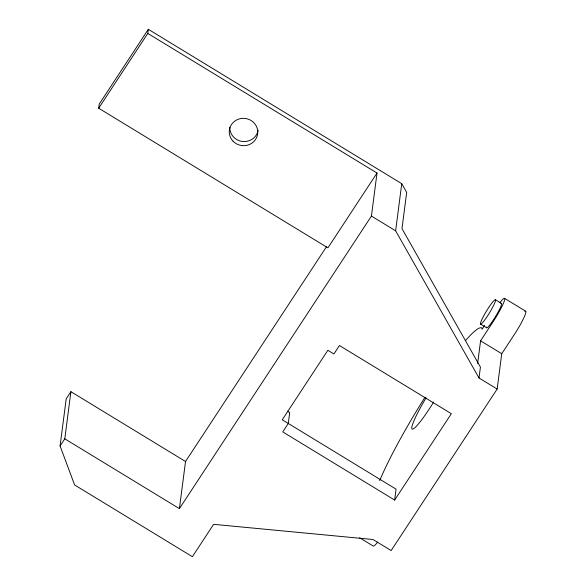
<?xml version="1.0" encoding="UTF-8"?>
<svg xmlns="http://www.w3.org/2000/svg" width="586" height="586" viewBox="0 0 586 586"><rect width="100%" height="100%" fill="white"/><g stroke="black" fill="none" stroke-linecap="round" stroke-linejoin="round"><path stroke-width="0.88" d="M148.324 29.3L147.789 33.417L377.018 173.053L327.918 247.863L98.69 108.22L99.217 104.11L148.324 29.3L401.747 183.674L406.684 192.391L401.981 228.621L480.425 367.085L479.011 377.992L497.155 389.045L391.14 550.562L372.996 539.508L213.626 524.331L192.376 556.7L74.612 484.959L60.08 445.99L66.203 398.854L70.906 391.682L185.528 461.504L179.404 508.633L64.79 438.819L70.906 391.682M179.404 508.633L371.436 216.073L377.018 173.053M479.011 377.992L395.631 230.811L401.747 183.674M394.649 500.063L396.07 489.163L282.247 419.788L327.867 350.281L333.917 353.966L339.448 345.528L451.345 413.694L394.649 500.063L282.76 431.904L288.29 423.473L289.711 412.566L287.44 411.189M477.641 363.437L480.579 340.825L493.309 321.414A20.18 2.469 -58.7 0 0 504.194 301.38A20.18 2.469 -58.7 0 0 500.063 302.42M497.155 389.045L501.748 353.717L514.479 334.313A20.18 2.469 -58.7 0 0 524.866 311.488M98.69 108.22L147.789 33.417M60.08 445.99L64.79 438.819M185.528 461.504L326.446 246.801M484.534 325.457L482.088 329.185L481.882 328.014A102.806 12.584 -58.7 0 0 465.68 340.422M371.436 216.073L395.631 230.811M504.583 298.369L525.752 311.269M495.456 299.732A14.269 1.743 -58.7 0 1 485.552 318.865A14.269 1.743 -58.7 0 1 483.054 317.143A14.269 1.743 -58.7 0 1 495.456 299.732L501.506 303.416M480.586 324.095L486.636 327.779M480.579 340.825L501.748 353.717M359.621 537.765L373.231 546.049A20.18 2.469 -58.7 0 0 377.75 541.999M258.118 130.297A14.269 13.654 7.4 0 1 242.626 141.475A14.269 13.654 7.4 0 1 229.8 127.265M500.876 303.577A14.269 1.743 -58.7 0 1 495.507 316.594A14.269 1.743 -58.7 0 1 486.512 327.105M433.611 402.099A35.387 4.329 -58.7 0 1 412.126 429.077A35.387 4.329 -58.7 0 1 426.081 397.813M379.691 480.601A102.806 12.584 -58.7 0 1 425.033 397.205M233.089 141.219A14.269 13.654 7.4 0 0 257.159 136.142A14.269 13.654 7.4 0 0 240.304 118.658A14.269 13.654 7.4 0 0 233.089 141.219"/></g></svg>
